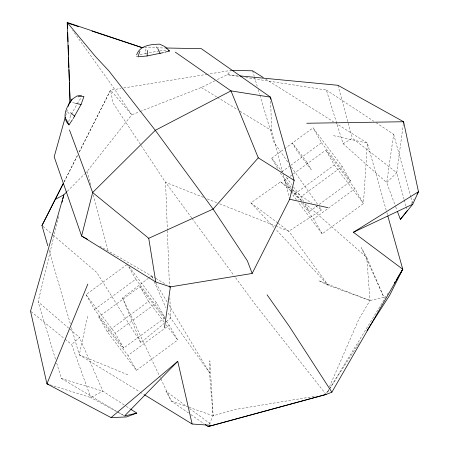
<?xml version="1.0" encoding="UTF-8"?>
<svg xmlns="http://www.w3.org/2000/svg" width="449" height="449" viewBox="0 0 449 449"><rect width="100%" height="100%" fill="white"/><g stroke="black" fill="none" stroke-linecap="round" stroke-linejoin="round"><path stroke-width="0.34" stroke-dasharray="2.25 1.68" d="M363.561 201.579L367.383 143.141L336.02 123.374M140.066 54.963L145.42 53.549L146.004 48.711M403.325 123.806L396.764 172.702L404.117 199.339M376.105 122.734L393.666 134.273L386.712 182.603L395.49 206.254M87.617 316.337L79.282 354.828L139.594 391.803M55.485 359.138L38.114 301.823L58.78 215.907M65.689 115.747L67.575 109.017M68.579 121.696L70.835 115.46L76.869 104.275M326.642 393.178L328.314 389.339M329.431 386.78L358.992 318.93L369.987 300.51L366.76 257.457L361.366 247.629L383.912 297.333L385.837 296.637M209.245 424.013L213.118 415.774L209.896 360.76L209.425 372.619L213.118 415.774L235.916 409.37L316.444 396.052M64.095 181.873L77.368 155.663M79.265 151.919L110.566 90.131L120.938 88.431M64.095 181.952L77.374 155.713M79.271 151.97L110.566 90.131L131.787 114.809L139.583 111.745M411.452 203.56L414.259 198.823M329.005 389.687L327.175 392.667L329.487 389.143M329.37 389.092L385.596 297.277M387.06 294.892L388.52 292.507M329.869 388.553L359.772 341.902M77.183 103.685L81.005 97.933M85.119 173.381L87.095 171.395L131.787 114.809L112.009 85.467L72.665 30.364M67.328 191.285L84.625 173.881M116.016 411.267L90.765 397.539L71.638 344.473L79.495 337.452L38.114 301.823M53.061 235.063L96.917 272.627L140.784 342.716L164.227 323.342M166.36 321.579L170.62 318.06L169.84 297.07M140.784 342.716L122.571 297.94L148.192 278.425M148.748 277.998L151.532 275.877L154.046 280.086M128.958 266.521L156.477 302.884L164.979 317.729L123.705 348.059L94.52 309.49L86.017 294.645L126.73 264.725M277.639 168.448L271.752 158.171L284.021 149.152M284.582 148.742L313.026 127.842L342.211 166.411L350.714 181.256L309.44 211.586L303.092 203.201M94.52 309.49L135.794 279.166L127.617 264.888M281.927 171.787L290.295 165.642M290.851 165.232L321.529 142.692L313.026 127.842M166.31 321.299L169.228 325.155L177.731 340.005L136.457 370.33L107.277 331.766L98.774 316.915L140.049 286.591L164.643 319.093M290.722 191.291L284.509 180.442L287.854 177.984M290.082 176.345L292.871 174.296M293.433 173.886L325.783 150.112L354.963 188.681L363.466 203.526L322.191 233.856L298.085 201.999M107.277 331.766L148.552 301.436L140.049 286.591M296.396 199.76L293.012 195.293L334.286 164.963L325.783 150.112M123.705 348.059L115.202 333.209L156.477 302.884M303.653 201.489L300.937 196.735L342.211 166.411M136.457 370.33L127.954 355.485L169.228 325.155M322.191 233.856L313.688 219.005L354.963 188.681M273.828 227.289L250.896 202.869L280.591 181.828L290.974 188.945M319.127 206.473L321.54 209.902L288.791 231.229L277.055 226.577M343.126 143.742L352.392 138.18L396.764 172.702L386.712 182.603L343.126 143.742L326.35 90.03L245.294 77.486M140.234 111.487L201.298 87.482L214.908 80.786M217.383 79.568L227.278 74.697L230.887 70.381L208.067 74.13M369.987 300.51L318.801 280.743L328.281 285.283L369.987 300.51L383.912 297.333L366.76 257.457L305.814 203.964M145.42 53.549L158.48 51.057M123.705 87.976L207.376 74.242M159.799 50.939L167.079 50.271M144.612 47.577L164.918 47.976M237.717 75.696L227.278 74.697L239.059 76.521M333.512 135.66L367.383 143.141L386.679 211.928M72.62 102.63L76.532 103.534M56.697 363.134L61.339 378.462L102.872 391.163L125.647 405.913M50.249 384.855L90.765 397.539L102.872 391.163L79.495 337.452M188.316 407.03L171.344 401.047L165.934 391.231L186.705 406.468M188.967 407.26L213.118 415.774M203.386 197.347L165.574 182.345L140.834 144.982M207.298 198.901L217.075 202.78M219.684 203.812L276.404 226.313M127.853 374.775L79.282 354.828L71.312 327.226M136.047 56.018L137.231 56.557M118.48 412.603L124.025 415.617M99.678 246.063L155.275 278.105M155.876 278.459L166.152 284.419M61.339 378.462L116.695 411.363M117.301 411.722L123.918 415.656M201.298 87.482L216.794 96.984M217.389 97.349L237.65 109.781M240.035 111.245L271.617 130.62L282.404 171.658M140.189 392.168L143.77 394.362M265.606 79.002L333.652 121.887M126.231 406.294L130.317 408.938M326.35 90.03L373.764 121.196M291.553 189.338L311.735 203.178M315.776 205.945L321.54 209.902M188.552 413.001L171.344 401.047L160.574 378.271M190.847 414.595L204.037 423.761M189.517 408.528L210.85 424.182M250.896 202.869L277.645 222.889M278.206 223.305L288.791 231.229L328.281 285.283L275.737 229.321M31.076 311.6L64.605 338.776M65.15 339.214L71.638 344.473M43.02 226.464L52.533 234.608M280.591 181.828L290.576 190.589M291.104 191.049L302.132 200.737M67.558 111.902L70.835 115.46M326.081 394.458L254.33 303.249L234.423 276.129M321.529 142.692L350.714 181.256M334.286 164.963L363.466 203.526M271.752 158.171L282.174 171.945M286.344 177.45L291.76 184.618M293.427 186.818L300.937 196.735M280.255 173.017L291.249 187.547M292.944 189.787L301.402 200.967M284.509 180.442L291.176 189.259M291.592 189.809L299.096 199.726M301.184 202.482L313.688 219.005M135.794 279.166L164.979 317.729M148.552 301.436L164.62 322.674M166.315 324.913L177.731 340.005M86.017 294.645L115.202 333.209M98.774 316.915L127.954 355.485M191.701 217.939L165.574 182.345L167.342 229.916M192.116 218.506L234.008 275.568M287.742 161.893L274.064 142.462L259.814 94.913M291.367 167.039L317.516 204.183M140.447 144.398L113.002 102.944L110.566 90.131M155.848 283.089L167.354 302.317M168.79 304.719L209.425 372.619L170.62 318.06L167.73 311.668M305.017 203.863L309.44 211.586M291.047 191.863L293.012 195.293M156.331 46.668L157.251 48.548M122.571 297.94L160.276 377.637M151.532 275.877L152.98 279.076M154.136 281.63L165.995 307.834M395.737 206.91L396.955 210.194M252.585 70.802L254.19 76.156M254.392 76.83L257.204 86.202M258.209 89.553L259.612 94.239M48.963 249.796L70.341 323.858M386.87 212.602L387.436 214.628M404.302 200.007L405.952 206.001M406.137 206.663L406.873 209.329M337.934 85.293L352.392 138.18M393.666 134.273L410.74 196.819M410.925 197.493L412.76 204.222M87.095 171.395L91.012 186.189M93.33 194.933L108.114 250.761M283.111 174.347L289.47 198.565M167.37 230.612L169.503 287.977M270.663 101.362L271.617 130.62M306.981 162.291L292.389 143.007L296.637 150.432L311.23 169.711L306.981 162.291"/><path stroke-width="0.67" d="M139.914 51.338L137.826 56.827L147.087 55.973L147.457 50.501M403.415 123.121L403.6 121.741L337.934 85.293L239.805 75.898M164.474 327.719L170.39 286.872L169.178 286.17M65.313 117.094L54.177 156.813L81.6 236L155.803 282.045L170.39 286.872L252.175 273.458L289.65 199.238L294.14 180.397L270.528 97.18L201.332 48.683L165.619 47.987M62.063 202.269L62.557 200.226M62.882 198.862L63.865 194.771L66.834 191.785M68.332 106.323L70.027 100.267L69.41 82.161M73.198 118.553L81.078 104.477L83.783 96.99M87.824 284.094L46.932 383.816L111.066 417.592L126.483 416.953L136.743 413.102L130.9 409.32M397.444 211.507L400.373 219.393L412.76 204.222L418.468 191.717L403.6 121.741L306.729 123.245M387.813 215.975L402.759 269.254L389.681 295.251L366.968 330.683M47.796 245.76L41.965 225.561L63.461 183.119M41.965 225.561L63.466 183.198M136.67 54.8C139.841 45.332 151.111 44.322 159.687 44.159L164.94 46.634L169.52 51.012L164.834 52.247M205.187 424.558L208.05 426.55L212.534 425.416L326.081 394.458L331.878 392.19L402.759 269.254L353.385 232.268L418.468 191.717L417.065 194.086M69.904 102.916L72.07 99.33L76.97 96.002L81.6 95.267M72.07 99.33C66.794 106.565 60.907 117.284 68.994 124.878L72.435 119.703M394.362 282.965L395.092 281.776M396.186 279.985L396.916 278.79M397.646 277.6L402.759 269.254M400.373 219.393L407.243 210.66M175.318 52.146L230.982 90.883L258.265 157.823L213.107 209.071L148.742 238.296L92.646 192.531L69.466 129.924M212.534 425.416L192.138 424.013L177.748 361.322L124.519 416.01L136.743 413.102M111.066 417.592L177.748 361.322M55.244 199.44L63.865 194.771L30.532 311.163L46.932 383.816L48.924 384.439M353.385 232.268L412.76 204.222M208.05 426.55L326.081 394.458L324.706 394.688M147.087 55.973L163.492 52.6M78.098 96.76L84.014 96.367M91.978 31.088L141.811 47.521L143.209 47.549M231.589 70.398L252.585 70.802L263.237 77.509M75.539 103.343L81.078 104.477M289.65 199.238L327.888 207.651M78.687 26.704L67.389 22.978L67.58 28.545M70.027 100.267L67.187 22.45L141.811 47.521M168.336 50.479L169.52 51.012M87.628 239.356L81.6 236L92.646 192.531L155.298 130.322L230.982 90.883L270.528 97.18L270.595 99.274M144.37 394.727L192.138 424.013M258.265 157.823L294.14 180.397M70.65 112.71L74.725 116.252M67.187 22.45L95.396 56.456L108.714 70.678L155.298 130.322L213.107 209.071L247.343 260.785L252.175 273.458M267.093 294.841L289.145 326.126L331.878 392.19M66.121 119.243L68.994 124.878M157.818 48.66L160.147 53.487M148.742 238.296L155.803 282.045M67.72 32.726L68.029 41.774M68.153 45.259L68.484 55.008M68.557 57.096L68.91 67.541M68.983 69.629L69.365 80.769"/></g></svg>
